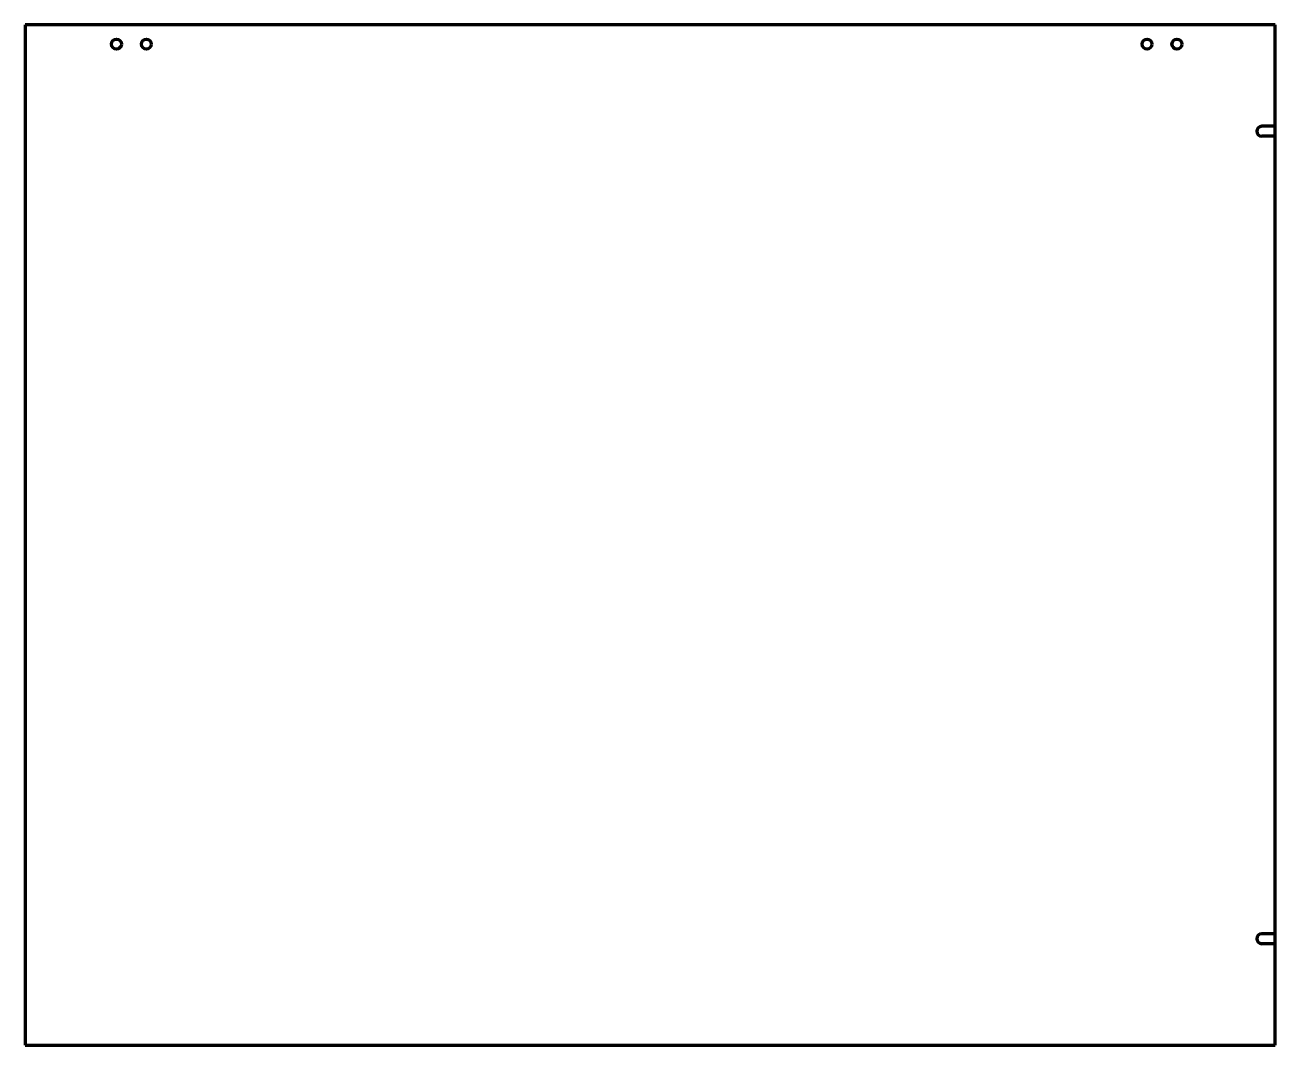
# Model space of a CAD drawing. Header units: inches. Extents: x 0 to 94, y 0 to 76.8.
import ezdxf

# ---------------------------------------------------------------- set-up
doc = ezdxf.new("R2010")
doc.units = ezdxf.units.IN
doc.header["$MEASUREMENT"] = 0
doc.layers.add('1', color=7, linetype='Continuous')

msp = doc.modelspace()

# ---------------------------------------------------------------- linework, layer by layer
at = {"color": 7, "lineweight": 90}
for p, q in [((94, 76.75), (0, 76.75)), ((0, 76.75), (0, 0)), ((94, 0), (94, 76.75)), ((0, 0), (94, 0))]:
    msp.add_line(p, q, dxfattribs=at)
at = {"layer": '1', "color": 7, "lineweight": 90}
for p, q in [((94, 69.125), (93, 69.125)), ((94, 68.375), (93, 68.375)), ((94, 8.375), (93, 8.375)), ((94, 7.625), (93, 7.625))]:
    msp.add_line(p, q, dxfattribs=at)
at = {"layer": '1', "color": 1, "lineweight": 90}
for centre in [(6.875, 75.3125), (9.125, 75.3125), (84.375, 75.3125), (86.625, 75.3125)]:
    msp.add_circle(centre, 0.375, dxfattribs=at)
at = {"layer": '1', "color": 7, "lineweight": 90}
for centre in [(93, 68.75), (93, 8)]:
    msp.add_arc(centre, 0.375, 90, 270, dxfattribs=at)

doc.saveas('drawing.dxf')
